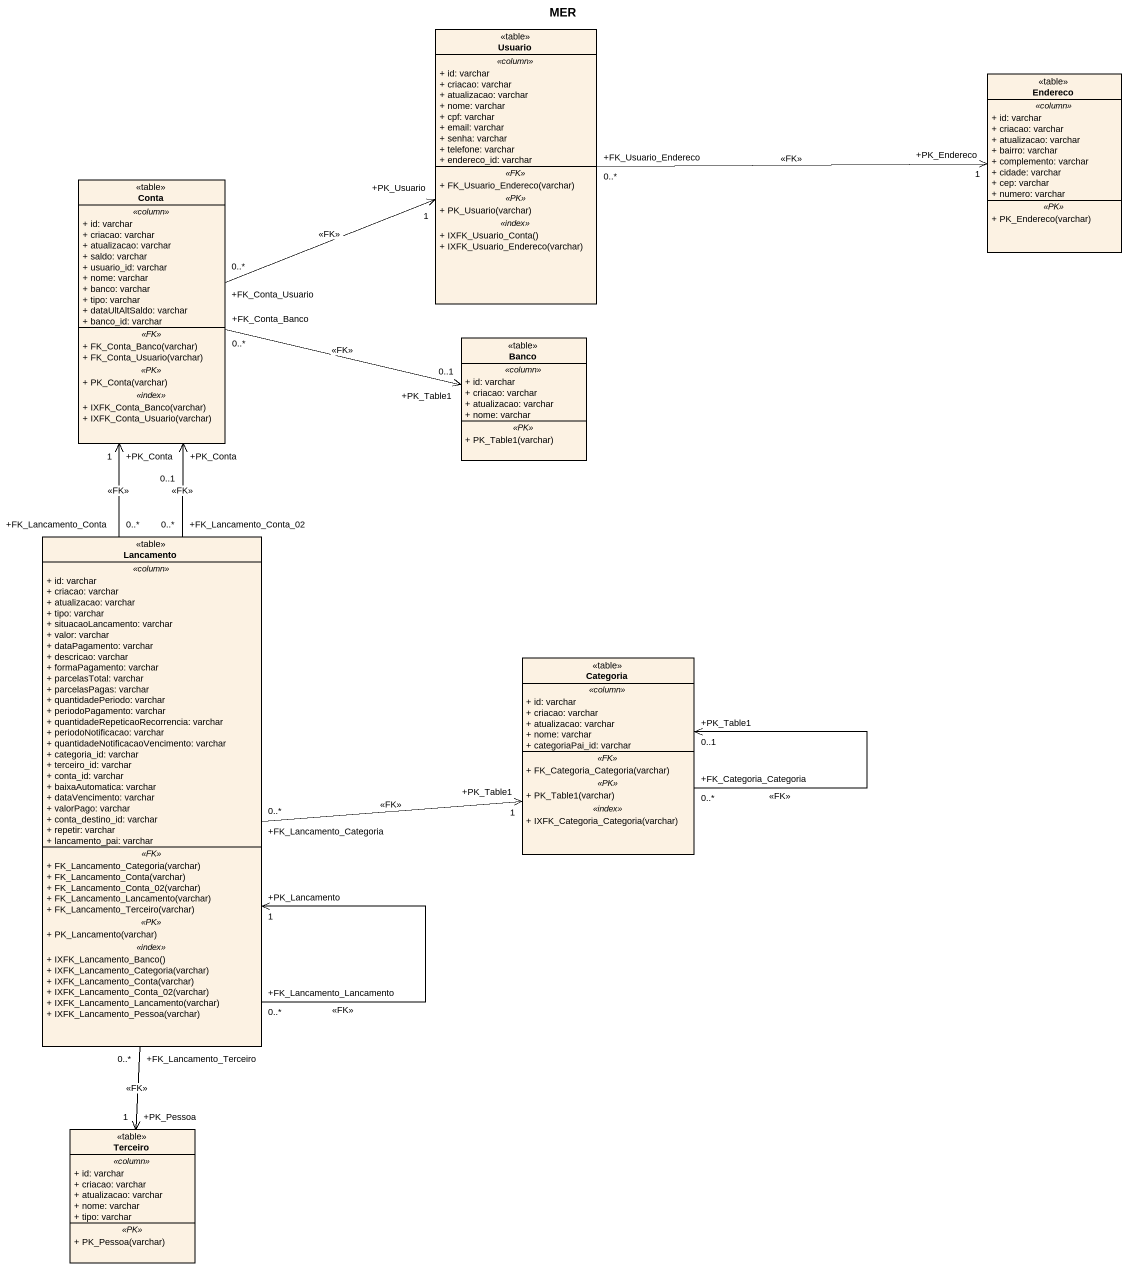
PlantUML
@startuml
title MER
hide circle
hide empty members
skinparam classAttributeIconSize 0
class Usuario <<table>> {
  .. <<column>> ..
  + id: varchar
  + criacao: varchar
  + atualizacao: varchar
  + nome: varchar
  + cpf: varchar
  + email: varchar
  + senha: varchar
  + telefone: varchar
  + endereco_id: varchar
  .. <<FK>> ..
  + FK_Usuario_Endereco(varchar)
  .. <<PK>> ..
  + PK_Usuario(varchar)
  .. <<index>> ..
  + IXFK_Usuario_Conta()
  + IXFK_Usuario_Endereco(varchar)
}
class Endereco <<table>> {
  .. <<column>> ..
  + id: varchar
  + criacao: varchar
  + atualizacao: varchar
  + bairro: varchar
  + complemento: varchar
  + cidade: varchar
  + cep: varchar
  + numero: varchar
  .. <<PK>> ..
  + PK_Endereco(varchar)
}
class Conta <<table>> {
  .. <<column>> ..
  + id: varchar
  + criacao: varchar
  + atualizacao: varchar
  + saldo: varchar
  + usuario_id: varchar
  + nome: varchar
  + banco: varchar
  + tipo: varchar
  + dataUltAltSaldo: varchar
  + banco_id: varchar
  .. <<FK>> ..
  + FK_Conta_Banco(varchar)
  + FK_Conta_Usuario(varchar)
  .. <<PK>> ..
  + PK_Conta(varchar)
  .. <<index>> ..
  + IXFK_Conta_Banco(varchar)
  + IXFK_Conta_Usuario(varchar)
}
class Banco <<table>> {
  .. <<column>> ..
  + id: varchar
  + criacao: varchar
  + atualizacao: varchar
  + nome: varchar
  .. <<PK>> ..
  + PK_Table1(varchar)
}
class Lancamento <<table>> {
  .. <<column>> ..
  + id: varchar
  + criacao: varchar
  + atualizacao: varchar
  + tipo: varchar
  + situacaoLancamento: varchar
  + valor: varchar
  + dataPagamento: varchar
  + descricao: varchar
  + formaPagamento: varchar
  + parcelasTotal: varchar
  + parcelasPagas: varchar
  + quantidadePeriodo: varchar
  + periodoPagamento: varchar
  + quantidadeRepeticaoRecorrencia: varchar
  + periodoNotificacao: varchar
  + quantidadeNotificacaoVencimento: varchar
  + categoria_id: varchar
  + terceiro_id: varchar
  + conta_id: varchar
  + baixaAutomatica: varchar
  + dataVencimento: varchar
  + valorPago: varchar
  + conta_destino_id: varchar
  + repetir: varchar
  + lancamento_pai: varchar
  .. <<FK>> ..
  + FK_Lancamento_Categoria(varchar)
  + FK_Lancamento_Conta(varchar)
  + FK_Lancamento_Conta_02(varchar)
  + FK_Lancamento_Lancamento(varchar)
  + FK_Lancamento_Terceiro(varchar)
  .. <<PK>> ..
  + PK_Lancamento(varchar)
  .. <<index>> ..
  + IXFK_Lancamento_Banco()
  + IXFK_Lancamento_Categoria(varchar)
  + IXFK_Lancamento_Conta(varchar)
  + IXFK_Lancamento_Conta_02(varchar)
  + IXFK_Lancamento_Lancamento(varchar)
  + IXFK_Lancamento_Pessoa(varchar)
}
class Categoria <<table>> {
  .. <<column>> ..
  + id: varchar
  + criacao: varchar
  + atualizacao: varchar
  + nome: varchar
  + categoriaPai_id: varchar
  .. <<FK>> ..
  + FK_Categoria_Categoria(varchar)
  .. <<PK>> ..
  + PK_Table1(varchar)
  .. <<index>> ..
  + IXFK_Categoria_Categoria(varchar)
}
class Terceiro <<table>> {
  .. <<column>> ..
  + id: varchar
  + criacao: varchar
  + atualizacao: varchar
  + nome: varchar
  + tipo: varchar
  .. <<PK>> ..
  + PK_Pessoa(varchar)
}
Usuario "+FK_Usuario_Endereco\n0..*" -right-> "+PK_Endereco\n1" Endereco : <<FK>>
Conta "+FK_Conta_Usuario\n0..*" -right-> "+PK_Usuario\n1" Usuario : <<FK>>
Conta "+FK_Conta_Banco\n0..*" -right-> "+PK_Table1\n0..1" Banco : <<FK>>
Lancamento "+FK_Lancamento_Conta\n0..*" -up-> "+PK_Conta\n1" Conta : <<FK>>
Lancamento "+FK_Lancamento_Conta_02\n0..*" -up-> "+PK_Conta\n0..1" Conta : <<FK>>
Lancamento "+FK_Lancamento_Lancamento\n0..*" --> "+PK_Lancamento\n1" Lancamento : <<FK>>
Lancamento "+FK_Lancamento_Categoria\n0..*" -right-> "+PK_Table1\n1" Categoria : <<FK>>
Lancamento "+FK_Lancamento_Terceiro\n0..*" --> "+PK_Pessoa\n1" Terceiro : <<FK>>
Categoria "+FK_Categoria_Categoria\n0..*" --> "+PK_Table1\n0..1" Categoria : <<FK>>
@enduml
